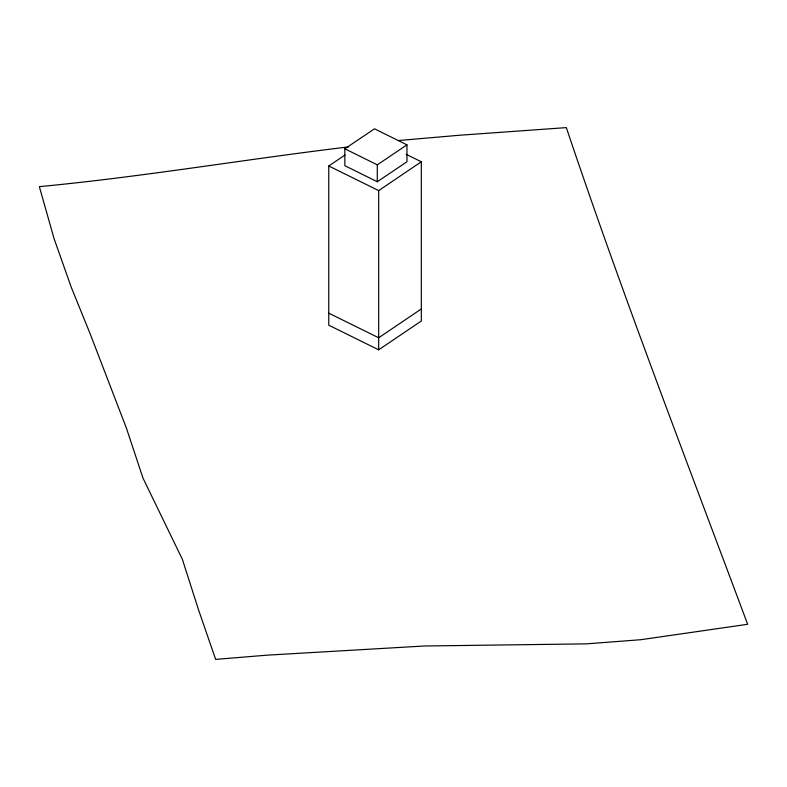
<?xml version="1.0" encoding="UTF-8"?>
<svg xmlns="http://www.w3.org/2000/svg" width="787" height="787" viewBox="0 0 787 787"><rect width="100%" height="100%" fill="white"/><g stroke="black" fill="none" stroke-linecap="round" stroke-linejoin="round"><path stroke-width="1.18" d="M406.131 154.291L421.32 161.778L421.32 320.998L378.685 349.822L328.759 325.198L328.759 165.988L345.001 155.009M378.685 349.822L378.685 190.602L421.32 161.778M421.32 308.957L378.685 337.78L328.759 313.167M344.844 148.792L374.514 128.802L406.958 144.857L406.958 161.758L377.288 181.748L344.844 165.693L344.844 148.792L377.288 164.847L406.958 144.857M348.73 146.884C245.485 159.24 142.9 176.829 39.35 186.637L54.008 238.431L71.312 287.393L90.141 333.767L126.323 427.892L143.037 478.211L182.348 559.262L198.688 610.289L215.658 659.388L267.432 655.138L424.311 645.999L586.423 643.864L640.893 639.703L747.65 624.288C685.989 459.175 622.458 294.732 566.325 127.612L459.224 135.266L398.36 140.539M328.759 165.988L378.685 190.602M377.288 164.847L377.288 181.748"/></g></svg>
